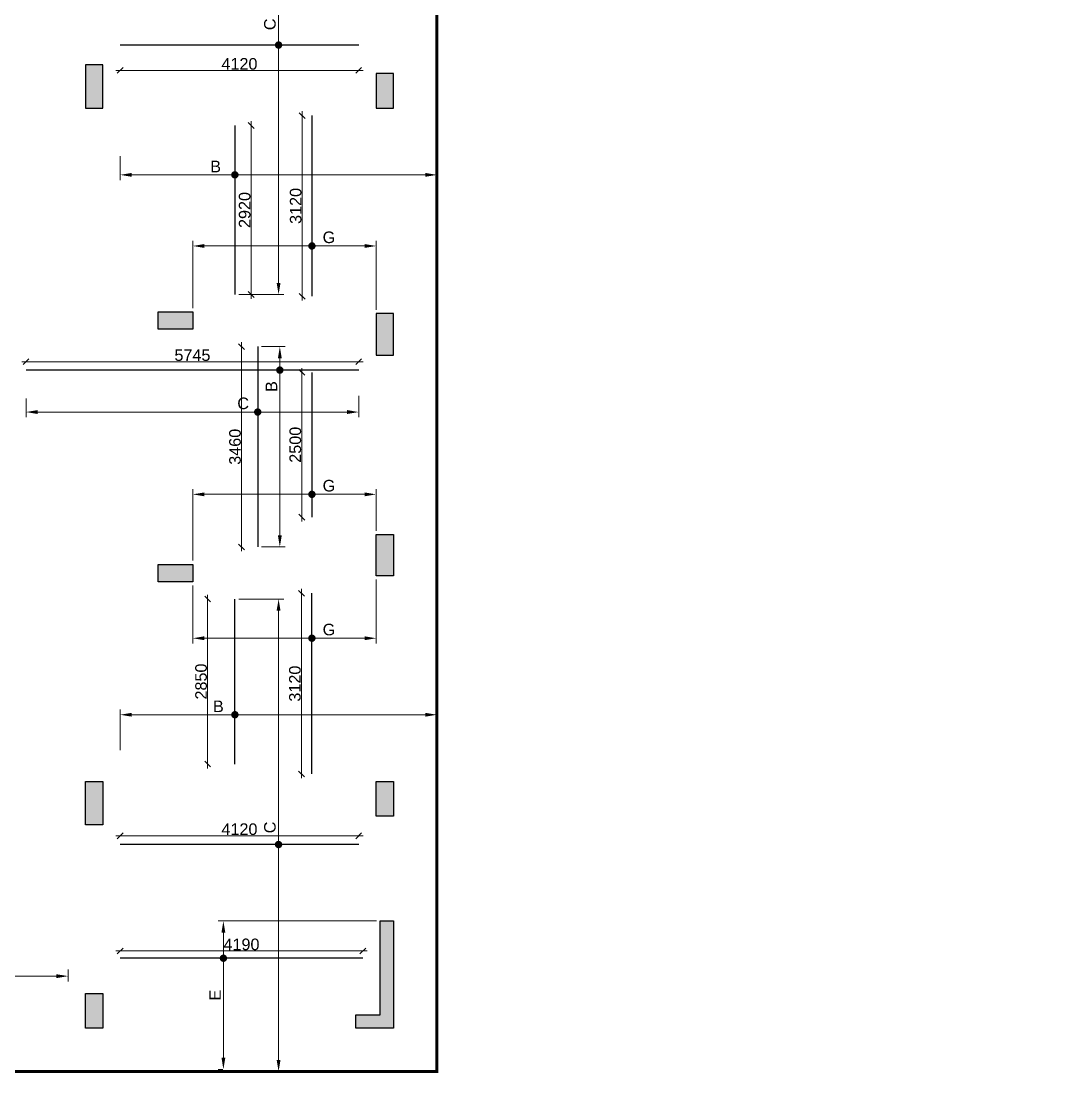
# Model space of a CAD drawing. Header units: millimetres. Extents: x 1123469 to 1883119, y -126924 to 196924.
# Drawn here: x 1771572 to 1789459, y 126498 to 144667 of the extents above; entities that cross this region are included whole.
import ezdxf

# ---------------------------------------------------------------- set-up
doc = ezdxf.new("R2010")
doc.units = ezdxf.units.MM
doc.header["$LTSCALE"] = 500
doc.header["$MEASUREMENT"] = 0
doc.header["$PDMODE"] = 34
doc.linetypes.add('CONTINOUS', pattern=[0])
doc.layers.get('Defpoints').update_dxf_attribs({"lineweight": 0})
for name, color, linetype in [('COL. DIM', 3, 'Continuous'), ('reinf.', 4, 'Continuous'), ('TOWER AREA COLUMN.', 6, 'Continuous')]:
    doc.layers.add(name, color=color, linetype=linetype)
for name, color, linetype, lineweight in [('CUT OUT', 1, 'Continuous', 13), ('dim-M', 1, 'Continuous', 15), ('FOOTING', 1, 'Continuous', 15), ('S - SUNK', 251, 'Continuous', 0), ('TOWER COL HATCH', 253, 'Continuous', 20)]:
    doc.layers.add(name, color=color, linetype=linetype, lineweight=lineweight)
doc.styles.add('3mm', font='arial.ttf')
doc.dimstyles.new('PARAMVEER', dxfattribs={"dimtxt": 200, "dimasz": 100, "dimexe": 0, "dimexo": 25, "dimgap": 10, "dimtad": 1, "dimdec": 0, "dimrnd": 5, "dimzin": 0, "dimdsep": 46, "dimtxsty": '3mm', "dimblk": 'OBLIQUE', "dimcen": 0.09, "dimdle": 75, "dimclrd": 1, "dimclre": 1, "dimclrt": 3, "dimadec": 0, "dimazin": 0, "dimtfac": 1, "dimtdec": 0, "dimtmove": 1, "dimatfit": 3, "dimfxl": 100, "dimtolj": 1, "dimtzin": 0, "dimlwd": 18, "dimlwe": 5, "dimarcsym": 0})

# ---------------------------------------------------------------- blocks, each defined once
blk = doc.blocks.new('3tgra')
at = {"layer": 'TOWER COL HATCH'}
h = blk.add_hatch(color=253, dxfattribs=at)
h.dxf.hatch_style = 1
h.paths.add_polyline_path([(1370961, 80597), (1370661, 80597), (1370661, 81347), (1370961, 81347)])
h = blk.add_hatch(color=253, dxfattribs=at)
h.dxf.hatch_style = 1
h.paths.add_polyline_path([(1365941, 80597), (1365641, 80597), (1365641, 81197), (1365941, 81197)])
h = blk.add_hatch(color=253, dxfattribs=at)
h.dxf.hatch_style = 1
h.paths.add_polyline_path([(1365941, 76332), (1365641, 76332), (1365641, 77047), (1365941, 77047)])
h = blk.add_hatch(color=253, dxfattribs=at)
h.dxf.hatch_style = 1
h.paths.add_polyline_path([(1369706, 76777), (1369706, 77077), (1369106, 77077), (1369106, 76777)])
h = blk.add_hatch(color=253, dxfattribs=at)
h.dxf.hatch_style = 1
h.paths.add_polyline_path([(1365941, 73232), (1365641, 73232), (1365641, 72517), (1365941, 72517)])
h = blk.add_hatch(color=253, dxfattribs=at)
h.dxf.hatch_style = 1
h.paths.add_polyline_path([(1369706, 72417), (1369706, 72717), (1369106, 72717), (1369106, 72417)])
h = blk.add_hatch(color=253, dxfattribs=at)
h.dxf.hatch_style = 1
h.paths.add_polyline_path([(1365941, 68967), (1365641, 68967), (1365641, 68367), (1365941, 68367)])
h = blk.add_hatch(color=253, dxfattribs=at)
h.dxf.hatch_style = 1
h.paths.add_polyline_path([(1370961, 68967), (1370661, 68967), (1370661, 68217), (1370961, 68217)])
h = blk.add_hatch(color=253, dxfattribs=at)
h.dxf.hatch_style = 1
h.paths.add_polyline_path([(1365641, 66557), (1365641, 64707), (1366291, 64707), (1366291, 64937), (1365871, 64937), (1365871, 66557)])
h = blk.add_hatch(color=253, dxfattribs=at)
h.dxf.hatch_style = 1
h.paths.add_polyline_path([(1370961, 65307), (1370661, 65307), (1370661, 64707), (1370961, 64707)])
at = {"layer": 'TOWER AREA COLUMN.', "color": 4}
for points in [[(1370961, 80597), (1370661, 80597), (1370661, 81347), (1370961, 81347)], [(1365941, 80597), (1365641, 80597), (1365641, 81197), (1365941, 81197)], [(1365941, 76332), (1365641, 76332), (1365641, 77047), (1365941, 77047)], [(1369706, 76777), (1369706, 77077), (1369106, 77077), (1369106, 76777)], [(1365941, 73232), (1365641, 73232), (1365641, 72517), (1365941, 72517)], [(1369706, 72417), (1369706, 72717), (1369106, 72717), (1369106, 72417)], [(1365941, 68967), (1365641, 68967), (1365641, 68367), (1365941, 68367)], [(1370961, 68967), (1370661, 68967), (1370661, 68217), (1370961, 68217)], [(1370961, 65307), (1370661, 65307), (1370661, 64707), (1370961, 64707)]]:
    blk.add_lwpolyline(points, close=True, dxfattribs=at)
blk.add_lwpolyline([(1365641, 66557), (1365641, 64707), (1366291, 64707), (1366291, 64937), (1365871, 64937), (1365871, 66557), (1365641, 66557)], dxfattribs=at)
blk = doc.blocks.new('_Oblique')
at = {"color": 0, "linetype": 'ByBlock', "lineweight": -2}
blk.add_line((-0.5, -0.5), (0.5, 0.5), dxfattribs=at)
blk = doc.blocks.new('*D2619')
at = {"layer": 'COL. DIM', "color": 1, "linetype": 'CONTINOUS', "lineweight": 5, "ltscale": 10, "transparency": 16777216}
for p, q in [((1727133, 148342), (1727133, 147560)), ((1726833, 147450), (1726833, 147740))]:
    blk.add_line(p, q, dxfattribs=at)
at = {"layer": 'COL. DIM', "color": 1, "lineweight": 18, "ltscale": 10, "transparency": 16777216}
blk.add_line((1726743, 147650), (1727223, 147650), dxfattribs=at)
at = {"layer": 'Defpoints', "color": 0, "ltscale": 10, "transparency": 16777216}
for p in [(1727133, 148407), (1727133, 147650), (1726833, 147385), (1771658, 138638), (1777403, 138783), (1777403, 138638)]:
    blk.add_point(p, dxfattribs=at)
at = {"layer": 'S - SUNK', "color": 1, "lineweight": 18, "ltscale": 10, "transparency": 16777216}
blk.add_line((1771583, 138783), (1777478, 138783), dxfattribs=at)
at = {"layer": 'S - SUNK', "color": 1, "lineweight": 5, "ltscale": 10, "transparency": 16777216}
for p, q in [((1771658, 138783), (1771658, 138783)), ((1777403, 138783), (1777403, 138783))]:
    blk.add_line(p, q, dxfattribs=at)
at = {"layer": 'COL. DIM', "color": 1, "lineweight": 18, "ltscale": 10, "transparency": 16777216, "xscale": 90, "yscale": 90, "zscale": 90, "rotation": 180}
blk.add_blockref('_Oblique', (1726833, 147650), dxfattribs=at)
at = {"layer": 'COL. DIM', "color": 1, "lineweight": 18, "ltscale": 10, "transparency": 16777216, "xscale": 90, "yscale": 90, "zscale": 90}
blk.add_blockref('_Oblique', (1727133, 147650), dxfattribs=at)
at = {"layer": 'S - SUNK', "color": 1, "lineweight": 18, "ltscale": 10, "transparency": 16777216, "xscale": 100, "yscale": 100, "zscale": 100, "rotation": 180}
blk.add_blockref('_Oblique', (1771658, 138783), dxfattribs=at)
at = {"layer": 'S - SUNK', "color": 1, "lineweight": 18, "ltscale": 10, "transparency": 16777216, "xscale": 100, "yscale": 100, "zscale": 100}
blk.add_blockref('_Oblique', (1777403, 138783), dxfattribs=at)
at = {"layer": 'COL. DIM', "color": 3, "ltscale": 10, "transparency": 16777216, "insert": (1726983, 147797), "char_height": 200, "attachment_point": 5, "style": '3mm'}
blk.add_mtext('\\A1;300', dxfattribs=at)
at = {"layer": 'S - SUNK', "color": 3, "ltscale": 10, "transparency": 16777216, "insert": (1774531, 138895), "char_height": 200, "attachment_point": 5, "style": '3mm'}
blk.add_mtext('\\A1;5745', dxfattribs=at)
blk = doc.blocks.new('*D2587')
at = {"layer": 'COL. DIM', "color": 1, "linetype": 'CONTINOUS', "lineweight": 5, "ltscale": 10, "transparency": 16777216}
for p, q in [((1776010, 148173), (1775929, 148173)), ((1775330, 139943), (1776109, 139943))]:
    blk.add_line(p, q, dxfattribs=at)
at = {"layer": 'COL. DIM', "color": 1, "lineweight": 18, "ltscale": 10, "transparency": 16777216}
blk.add_line((1776019, 147973), (1776019, 140143), dxfattribs=at)
at = {"layer": 'COL. DIM', "color": 1, "ltscale": 10, "transparency": 16777216}
for points in [[(1775985, 147973), (1776052, 147973), (1776019, 148173)], [(1775985, 140143), (1776052, 140143), (1776019, 139943)]]:
    blk.add_solid(points, dxfattribs=at)
at = {"layer": 'Defpoints', "color": 0, "ltscale": 10, "transparency": 16777216}
for p in [(1776075, 148173), (1775265, 139943), (1776019, 139943)]:
    blk.add_point(p, dxfattribs=at)
at = {"layer": 'COL. DIM', "color": 3, "ltscale": 10, "transparency": 16777216, "insert": (1775870, 144610), "char_height": 200, "attachment_point": 5, "rotation": 90, "style": '3mm'}
blk.add_mtext('\\A1;C', dxfattribs=at)
blk = doc.blocks.new('*D2594')
at = {"layer": 'COL. DIM', "color": 1, "linetype": 'CONTINOUS', "lineweight": 5, "ltscale": 10, "transparency": 16777216}
for p, q in [((1775724, 139043), (1776130, 139043)), ((1775724, 135583), (1776130, 135583))]:
    blk.add_line(p, q, dxfattribs=at)
at = {"layer": 'COL. DIM', "color": 1, "lineweight": 18, "ltscale": 10, "transparency": 16777216}
blk.add_line((1776040, 138843), (1776040, 135783), dxfattribs=at)
at = {"layer": 'COL. DIM', "color": 1, "ltscale": 10, "transparency": 16777216}
for points in [[(1776007, 138843), (1776074, 138843), (1776040, 139043)], [(1776007, 135783), (1776074, 135783), (1776040, 135583)]]:
    blk.add_solid(points, dxfattribs=at)
at = {"layer": 'Defpoints', "color": 0, "ltscale": 10, "transparency": 16777216}
for p in [(1775659, 139043), (1775659, 135583), (1776040, 135583)]:
    blk.add_point(p, dxfattribs=at)
at = {"layer": 'COL. DIM', "color": 3, "ltscale": 10, "transparency": 16777216, "insert": (1775895, 138355), "char_height": 200, "attachment_point": 5, "rotation": 90, "style": '3mm'}
blk.add_mtext('\\A1;B', dxfattribs=at)
blk = doc.blocks.new('*D2430')
at = {"layer": 'COL. DIM', "color": 1, "linetype": 'CONTINOUS', "lineweight": 5, "ltscale": 10, "transparency": 16777216}
for p, q in [((1778753, 142623), (1778753, 141920)), ((1773283, 142331), (1773283, 141920))]:
    blk.add_line(p, q, dxfattribs=at)
at = {"layer": 'COL. DIM', "color": 1, "lineweight": 18, "ltscale": 10, "transparency": 16777216}
blk.add_line((1778553, 142010), (1773483, 142010), dxfattribs=at)
at = {"layer": 'COL. DIM', "color": 1, "ltscale": 10, "transparency": 16777216}
for points in [[(1773483, 142043), (1773483, 141977), (1773283, 142010)], [(1778553, 142043), (1778553, 141977), (1778753, 142010)]]:
    blk.add_solid(points, dxfattribs=at)
at = {"layer": 'Defpoints', "color": 0, "ltscale": 10, "transparency": 16777216}
for p in [(1778753, 142688), (1773283, 142396), (1773283, 142010)]:
    blk.add_point(p, dxfattribs=at)
at = {"layer": 'COL. DIM', "color": 3, "ltscale": 10, "transparency": 16777216, "insert": (1774932, 142155), "char_height": 200, "width": 21.48, "attachment_point": 5, "style": '3mm'}
blk.add_mtext('\\A1;B', dxfattribs=at)
blk = doc.blocks.new('*D2436')
at = {"layer": 'COL. DIM', "color": 1, "linetype": 'CONTINOUS', "lineweight": 5, "ltscale": 10, "transparency": 16777216}
for p, q in [((1771658, 138150), (1771658, 137823)), ((1777403, 138195), (1777403, 137823))]:
    blk.add_line(p, q, dxfattribs=at)
at = {"layer": 'COL. DIM', "color": 1, "lineweight": 18, "ltscale": 10, "transparency": 16777216}
blk.add_line((1777203, 137913), (1771858, 137913), dxfattribs=at)
at = {"layer": 'COL. DIM', "color": 1, "ltscale": 10, "transparency": 16777216}
for points in [[(1771858, 137947), (1771858, 137880), (1771658, 137913)], [(1777203, 137947), (1777203, 137880), (1777403, 137913)]]:
    blk.add_solid(points, dxfattribs=at)
at = {"layer": 'Defpoints', "color": 0, "ltscale": 10, "transparency": 16777216}
for p in [(1771658, 138215), (1777403, 138260), (1771658, 137913)]:
    blk.add_point(p, dxfattribs=at)
at = {"layer": 'COL. DIM', "color": 3, "ltscale": 10, "transparency": 16777216, "insert": (1775407, 138062), "char_height": 200, "width": 21.48, "attachment_point": 5, "style": '3mm'}
blk.add_mtext('\\A1;C', dxfattribs=at)
blk = doc.blocks.new('*D2438')
at = {"layer": 'COL. DIM', "color": 1, "linetype": 'CONTINOUS', "lineweight": 5, "ltscale": 10, "transparency": 16777216}
for p, q in [((1769748, 128285), (1769748, 128080)), ((1772383, 128283), (1772383, 128080))]:
    blk.add_line(p, q, dxfattribs=at)
at = {"layer": 'COL. DIM', "color": 1, "lineweight": 18, "ltscale": 10, "transparency": 16777216}
blk.add_line((1772183, 128170), (1769948, 128170), dxfattribs=at)
at = {"layer": 'COL. DIM', "color": 1, "ltscale": 10, "transparency": 16777216}
for points in [[(1769948, 128203), (1769948, 128136), (1769748, 128170)], [(1772183, 128203), (1772183, 128136), (1772383, 128170)]]:
    blk.add_solid(points, dxfattribs=at)
at = {"layer": 'Defpoints', "color": 0, "ltscale": 10, "transparency": 16777216}
for p in [(1769748, 128350), (1772383, 128348), (1769748, 128170)]:
    blk.add_point(p, dxfattribs=at)
at = {"layer": 'COL. DIM', "color": 3, "ltscale": 10, "transparency": 16777216, "insert": (1771234, 128315), "char_height": 200, "width": 21.48, "attachment_point": 5, "style": '3mm'}
blk.add_mtext('\\A1;A', dxfattribs=at)
blk = doc.blocks.new('*D2446')
at = {"layer": 'COL. DIM', "color": 1, "linetype": 'CONTINOUS', "lineweight": 5, "ltscale": 10, "transparency": 16777216}
for p, q in [((1774538, 135348), (1774538, 136582)), ((1777703, 135863), (1777703, 136582))]:
    blk.add_line(p, q, dxfattribs=at)
at = {"layer": 'COL. DIM', "color": 1, "lineweight": 18, "ltscale": 10, "transparency": 16777216}
blk.add_line((1777503, 136492), (1774738, 136492), dxfattribs=at)
at = {"layer": 'COL. DIM', "color": 1, "ltscale": 10, "transparency": 16777216}
for points in [[(1774738, 136525), (1774738, 136458), (1774538, 136492)], [(1777503, 136525), (1777503, 136458), (1777703, 136492)]]:
    blk.add_solid(points, dxfattribs=at)
at = {"layer": 'Defpoints', "color": 0, "ltscale": 10, "transparency": 16777216}
for p in [(1774538, 136492), (1777703, 135798), (1774538, 135283)]:
    blk.add_point(p, dxfattribs=at)
at = {"layer": 'COL. DIM', "color": 3, "ltscale": 10, "transparency": 16777216, "insert": (1776888, 136640), "char_height": 200, "width": 21.48, "attachment_point": 5, "style": '3mm'}
blk.add_mtext('\\A1;G', dxfattribs=at)
blk = doc.blocks.new('*D2449')
at = {"layer": 'COL. DIM', "color": 1, "linetype": 'CONTINOUS', "lineweight": 5, "ltscale": 10, "transparency": 16777216}
for p, q in [((1774538, 139708), (1774538, 140872)), ((1777703, 139678), (1777703, 140872))]:
    blk.add_line(p, q, dxfattribs=at)
at = {"layer": 'COL. DIM', "color": 1, "lineweight": 18, "ltscale": 10, "transparency": 16777216}
blk.add_line((1777503, 140782), (1774738, 140782), dxfattribs=at)
at = {"layer": 'COL. DIM', "color": 1, "ltscale": 10, "transparency": 16777216}
for points in [[(1774738, 140815), (1774738, 140748), (1774538, 140782)], [(1777503, 140815), (1777503, 140748), (1777703, 140782)]]:
    blk.add_solid(points, dxfattribs=at)
at = {"layer": 'Defpoints', "color": 0, "ltscale": 10, "transparency": 16777216}
for p in [(1774538, 140782), (1774538, 139643), (1777703, 139613)]:
    blk.add_point(p, dxfattribs=at)
at = {"layer": 'COL. DIM', "color": 3, "ltscale": 10, "transparency": 16777216, "insert": (1776888, 140930), "char_height": 200, "width": 21.48, "attachment_point": 5, "style": '3mm'}
blk.add_mtext('\\A1;G', dxfattribs=at)
blk = doc.blocks.new('*D2454')
at = {"layer": 'COL. DIM', "color": 1, "linetype": 'CONTINOUS', "lineweight": 5, "ltscale": 10, "transparency": 16777216}
for p, q in [((1775330, 134683), (1776109, 134683)), ((1776010, 126523), (1775929, 126523))]:
    blk.add_line(p, q, dxfattribs=at)
at = {"layer": 'COL. DIM', "color": 1, "lineweight": 18, "ltscale": 10, "transparency": 16777216}
blk.add_line((1776019, 126723), (1776019, 134483), dxfattribs=at)
at = {"layer": 'COL. DIM', "color": 1, "ltscale": 10, "transparency": 16777216}
for points in [[(1775985, 134483), (1776052, 134483), (1776019, 134683)], [(1775985, 126723), (1776052, 126723), (1776019, 126523)]]:
    blk.add_solid(points, dxfattribs=at)
at = {"layer": 'Defpoints', "color": 0, "ltscale": 10, "transparency": 16777216}
for p in [(1775265, 134683), (1776019, 134683), (1776075, 126523)]:
    blk.add_point(p, dxfattribs=at)
at = {"layer": 'COL. DIM', "color": 3, "ltscale": 10, "transparency": 16777216, "insert": (1775870, 130738), "char_height": 200, "attachment_point": 5, "rotation": 90, "style": '3mm'}
blk.add_mtext('\\A1;C', dxfattribs=at)
blk = doc.blocks.new('*D2456')
at = {"layer": 'COL. DIM', "color": 1, "linetype": 'CONTINOUS', "lineweight": 5, "ltscale": 10, "transparency": 16777216}
for p, q in [((1773283, 132072), (1773283, 132775)), ((1778753, 132072), (1778753, 132775))]:
    blk.add_line(p, q, dxfattribs=at)
at = {"layer": 'COL. DIM', "color": 1, "lineweight": 18, "ltscale": 10, "transparency": 16777216}
blk.add_line((1778553, 132685), (1773483, 132685), dxfattribs=at)
at = {"layer": 'COL. DIM', "color": 1, "ltscale": 10, "transparency": 16777216}
for points in [[(1773483, 132718), (1773483, 132652), (1773283, 132685)], [(1778553, 132718), (1778553, 132652), (1778753, 132685)]]:
    blk.add_solid(points, dxfattribs=at)
at = {"layer": 'Defpoints', "color": 0, "ltscale": 10, "transparency": 16777216}
for p in [(1773283, 132685), (1773283, 132007), (1778753, 132007)]:
    blk.add_point(p, dxfattribs=at)
at = {"layer": 'COL. DIM', "color": 3, "ltscale": 10, "transparency": 16777216, "insert": (1774979, 132830), "char_height": 200, "width": 21.48, "attachment_point": 5, "style": '3mm'}
blk.add_mtext('\\A1;B', dxfattribs=at)
blk = doc.blocks.new('*D2458')
at = {"layer": 'COL. DIM', "color": 1, "linetype": 'CONTINOUS', "lineweight": 5, "ltscale": 10, "transparency": 16777216}
for p, q in [((1777703, 135018), (1777703, 133916)), ((1774538, 134918), (1774538, 133916))]:
    blk.add_line(p, q, dxfattribs=at)
at = {"layer": 'COL. DIM', "color": 1, "lineweight": 18, "ltscale": 10, "transparency": 16777216}
blk.add_line((1777503, 134006), (1774738, 134006), dxfattribs=at)
at = {"layer": 'COL. DIM', "color": 1, "ltscale": 10, "transparency": 16777216}
for points in [[(1774738, 134040), (1774738, 133973), (1774538, 134006)], [(1777503, 134040), (1777503, 133973), (1777703, 134006)]]:
    blk.add_solid(points, dxfattribs=at)
at = {"layer": 'Defpoints', "color": 0, "ltscale": 10, "transparency": 16777216}
for p in [(1777703, 135083), (1774538, 134983), (1774538, 134006)]:
    blk.add_point(p, dxfattribs=at)
at = {"layer": 'COL. DIM', "color": 3, "ltscale": 10, "transparency": 16777216, "insert": (1776888, 134155), "char_height": 200, "width": 21.48, "attachment_point": 5, "style": '3mm'}
blk.add_mtext('\\A1;G', dxfattribs=at)
blk = doc.blocks.new('*D2713')
at = {"layer": 'COL. DIM', "color": 1, "linetype": 'CONTINOUS', "lineweight": 5, "ltscale": 10, "transparency": 16777216}
for p, q in [((1777708, 129123), (1774976, 129123)), ((1775057, 126560), (1774976, 126560))]:
    blk.add_line(p, q, dxfattribs=at)
at = {"layer": 'COL. DIM', "color": 1, "lineweight": 18, "ltscale": 10, "transparency": 16777216}
blk.add_line((1775066, 126760), (1775066, 128923), dxfattribs=at)
at = {"layer": 'COL. DIM', "color": 1, "ltscale": 10, "transparency": 16777216}
for points in [[(1775033, 128923), (1775099, 128923), (1775066, 129123)], [(1775033, 126760), (1775099, 126760), (1775066, 126560)]]:
    blk.add_solid(points, dxfattribs=at)
at = {"layer": 'Defpoints', "color": 0, "ltscale": 10, "transparency": 16777216}
for p in [(1775066, 129123), (1777773, 129123), (1775122, 126560)]:
    blk.add_point(p, dxfattribs=at)
at = {"layer": 'COL. DIM', "color": 3, "ltscale": 10, "transparency": 16777216, "insert": (1774921, 127841), "char_height": 200, "attachment_point": 5, "rotation": 90, "style": '3mm'}
blk.add_mtext('\\A1;E', dxfattribs=at)
blk = doc.blocks.new('*D2722')
at = {"layer": 'Defpoints', "color": 0, "ltscale": 10, "transparency": 16777216}
for p in [(1773283, 128479), (1777473, 128605), (1777473, 128479)]:
    blk.add_point(p, dxfattribs=at)
at = {"layer": 'S - SUNK', "color": 1, "lineweight": 18, "ltscale": 10, "transparency": 16777216}
blk.add_line((1773208, 128605), (1777548, 128605), dxfattribs=at)
at = {"layer": 'S - SUNK', "color": 1, "lineweight": 5, "ltscale": 10, "transparency": 16777216}
for p, q in [((1773283, 128605), (1773283, 128605)), ((1777473, 128605), (1777473, 128605))]:
    blk.add_line(p, q, dxfattribs=at)
at = {"layer": 'S - SUNK', "color": 1, "lineweight": 18, "ltscale": 10, "transparency": 16777216, "xscale": 100, "yscale": 100, "zscale": 100, "rotation": 180}
blk.add_blockref('_Oblique', (1773283, 128605), dxfattribs=at)
at = {"layer": 'S - SUNK', "color": 1, "lineweight": 18, "ltscale": 10, "transparency": 16777216, "xscale": 100, "yscale": 100, "zscale": 100}
blk.add_blockref('_Oblique', (1777473, 128605), dxfattribs=at)
at = {"layer": 'S - SUNK', "color": 3, "ltscale": 10, "transparency": 16777216, "insert": (1775378, 128717), "char_height": 200, "attachment_point": 5, "style": '3mm'}
blk.add_mtext('\\A1;4190', dxfattribs=at)
blk = doc.blocks.new('*D2723')
at = {"layer": 'Defpoints', "color": 0, "ltscale": 10, "transparency": 16777216}
for p in [(1777403, 130594), (1773283, 130443), (1777403, 130443)]:
    blk.add_point(p, dxfattribs=at)
at = {"layer": 'S - SUNK', "color": 1, "lineweight": 18, "ltscale": 10, "transparency": 16777216}
blk.add_line((1773208, 130594), (1777478, 130594), dxfattribs=at)
at = {"layer": 'S - SUNK', "color": 1, "lineweight": 5, "ltscale": 10, "transparency": 16777216}
for p, q in [((1773283, 130594), (1773283, 130594)), ((1777403, 130594), (1777403, 130594))]:
    blk.add_line(p, q, dxfattribs=at)
at = {"layer": 'S - SUNK', "color": 1, "lineweight": 18, "ltscale": 10, "transparency": 16777216, "xscale": 100, "yscale": 100, "zscale": 100, "rotation": 180}
blk.add_blockref('_Oblique', (1773283, 130594), dxfattribs=at)
at = {"layer": 'S - SUNK', "color": 1, "lineweight": 18, "ltscale": 10, "transparency": 16777216, "xscale": 100, "yscale": 100, "zscale": 100}
blk.add_blockref('_Oblique', (1777403, 130594), dxfattribs=at)
at = {"layer": 'S - SUNK', "color": 3, "ltscale": 10, "transparency": 16777216, "insert": (1775343, 130707), "char_height": 200, "attachment_point": 5, "style": '3mm'}
blk.add_mtext('\\A1;4120', dxfattribs=at)
blk = doc.blocks.new('*D2731')
at = {"layer": 'Defpoints', "color": 0, "ltscale": 10, "transparency": 16777216}
for p in [(1775265, 134683), (1774793, 131833), (1775265, 131833)]:
    blk.add_point(p, dxfattribs=at)
at = {"layer": 'S - SUNK', "color": 1, "lineweight": 18, "ltscale": 10, "transparency": 16777216}
blk.add_line((1774793, 134758), (1774793, 131758), dxfattribs=at)
at = {"layer": 'S - SUNK', "color": 1, "lineweight": 5, "ltscale": 10, "transparency": 16777216}
for p, q in [((1774793, 134683), (1774793, 134683)), ((1774793, 131833), (1774793, 131833))]:
    blk.add_line(p, q, dxfattribs=at)
at = {"layer": 'S - SUNK', "color": 1, "lineweight": 18, "ltscale": 10, "transparency": 16777216, "xscale": 100, "yscale": 100, "zscale": 100}
for p, rotation in [((1774793, 134683), 90), ((1774793, 131833), 270)]:
    blk.add_blockref('_Oblique', p, dxfattribs=dict(at, rotation=rotation))
at = {"layer": 'S - SUNK', "color": 3, "ltscale": 10, "transparency": 16777216, "insert": (1774681, 133258), "char_height": 200, "attachment_point": 5, "rotation": 90, "style": '3mm'}
blk.add_mtext('\\A1;2850', dxfattribs=at)
blk = doc.blocks.new('*D2732')
at = {"layer": 'Defpoints', "color": 0, "ltscale": 10, "transparency": 16777216}
for p in [(1776594, 134783), (1776414, 131662), (1776594, 131662)]:
    blk.add_point(p, dxfattribs=at)
at = {"layer": 'S - SUNK', "color": 1, "lineweight": 18, "ltscale": 10, "transparency": 16777216}
blk.add_line((1776414, 134858), (1776414, 131587), dxfattribs=at)
at = {"layer": 'S - SUNK', "color": 1, "lineweight": 5, "ltscale": 10, "transparency": 16777216}
for p, q in [((1776414, 134783), (1776414, 134783)), ((1776414, 131662), (1776414, 131662))]:
    blk.add_line(p, q, dxfattribs=at)
at = {"layer": 'S - SUNK', "color": 1, "lineweight": 18, "ltscale": 10, "transparency": 16777216, "xscale": 100, "yscale": 100, "zscale": 100}
for p, rotation in [((1776414, 134783), 90), ((1776414, 131662), 270)]:
    blk.add_blockref('_Oblique', p, dxfattribs=dict(at, rotation=rotation))
at = {"layer": 'S - SUNK', "color": 3, "ltscale": 10, "transparency": 16777216, "insert": (1776301, 133222), "char_height": 200, "attachment_point": 5, "rotation": 90, "style": '3mm'}
blk.add_mtext('\\A1;3120', dxfattribs=at)
blk = doc.blocks.new('*D2737')
at = {"layer": 'Defpoints', "color": 0, "ltscale": 10, "transparency": 16777216}
for p in [(1776594, 138598), (1776420, 136098), (1776594, 136098)]:
    blk.add_point(p, dxfattribs=at)
at = {"layer": 'S - SUNK', "color": 1, "lineweight": 18, "ltscale": 10, "transparency": 16777216}
blk.add_line((1776420, 138673), (1776420, 136023), dxfattribs=at)
at = {"layer": 'S - SUNK', "color": 1, "lineweight": 5, "ltscale": 10, "transparency": 16777216}
for p, q in [((1776420, 138598), (1776420, 138598)), ((1776420, 136098), (1776420, 136098))]:
    blk.add_line(p, q, dxfattribs=at)
at = {"layer": 'S - SUNK', "color": 1, "lineweight": 18, "ltscale": 10, "transparency": 16777216, "xscale": 100, "yscale": 100, "zscale": 100}
for p, rotation in [((1776420, 138598), 90), ((1776420, 136098), 270)]:
    blk.add_blockref('_Oblique', p, dxfattribs=dict(at, rotation=rotation))
at = {"layer": 'S - SUNK', "color": 3, "ltscale": 10, "transparency": 16777216, "insert": (1776308, 137348), "char_height": 200, "attachment_point": 5, "rotation": 90, "style": '3mm'}
blk.add_mtext('\\A1;2500', dxfattribs=at)
blk = doc.blocks.new('*D2738')
at = {"layer": 'Defpoints', "color": 0, "ltscale": 10, "transparency": 16777216}
for p in [(1775659, 139043), (1775379, 135583), (1775659, 135583)]:
    blk.add_point(p, dxfattribs=at)
at = {"layer": 'S - SUNK', "color": 1, "lineweight": 18, "ltscale": 10, "transparency": 16777216}
blk.add_line((1775379, 139118), (1775379, 135508), dxfattribs=at)
at = {"layer": 'S - SUNK', "color": 1, "lineweight": 5, "ltscale": 10, "transparency": 16777216}
for p, q in [((1775379, 139043), (1775379, 139043)), ((1775379, 135583), (1775379, 135583))]:
    blk.add_line(p, q, dxfattribs=at)
at = {"layer": 'S - SUNK', "color": 1, "lineweight": 18, "ltscale": 10, "transparency": 16777216, "xscale": 100, "yscale": 100, "zscale": 100}
for p, rotation in [((1775379, 139043), 90), ((1775379, 135583), 270)]:
    blk.add_blockref('_Oblique', p, dxfattribs=dict(at, rotation=rotation))
at = {"layer": 'S - SUNK', "color": 3, "ltscale": 10, "transparency": 16777216, "insert": (1775267, 137313), "char_height": 200, "attachment_point": 5, "rotation": 90, "style": '3mm'}
blk.add_mtext('\\A1;3460', dxfattribs=at)
blk = doc.blocks.new('*D2741')
at = {"layer": 'Defpoints', "color": 0, "ltscale": 10, "transparency": 16777216}
for p in [(1775265, 142863), (1775265, 139943), (1775546, 139943)]:
    blk.add_point(p, dxfattribs=at)
at = {"layer": 'S - SUNK', "color": 1, "lineweight": 18, "ltscale": 10, "transparency": 16777216}
blk.add_line((1775546, 142938), (1775546, 139868), dxfattribs=at)
at = {"layer": 'S - SUNK', "color": 1, "lineweight": 5, "ltscale": 10, "transparency": 16777216}
for p, q in [((1775546, 142863), (1775546, 142863)), ((1775546, 139943), (1775546, 139943))]:
    blk.add_line(p, q, dxfattribs=at)
at = {"layer": 'S - SUNK', "color": 1, "lineweight": 18, "ltscale": 10, "transparency": 16777216, "xscale": 100, "yscale": 100, "zscale": 100}
for p, rotation in [((1775546, 142863), 90), ((1775546, 139943), 270)]:
    blk.add_blockref('_Oblique', p, dxfattribs=dict(at, rotation=rotation))
at = {"layer": 'S - SUNK', "color": 3, "ltscale": 10, "transparency": 16777216, "insert": (1775434, 141403), "char_height": 200, "attachment_point": 5, "rotation": 90, "style": '3mm'}
blk.add_mtext('\\A1;2920', dxfattribs=at)
blk = doc.blocks.new('*D2742')
at = {"layer": 'Defpoints', "color": 0, "ltscale": 10, "transparency": 16777216}
for p in [(1776594, 143033), (1776427, 139913), (1776594, 139913)]:
    blk.add_point(p, dxfattribs=at)
at = {"layer": 'S - SUNK', "color": 1, "lineweight": 18, "ltscale": 10, "transparency": 16777216}
blk.add_line((1776427, 143108), (1776427, 139838), dxfattribs=at)
at = {"layer": 'S - SUNK', "color": 1, "lineweight": 5, "ltscale": 10, "transparency": 16777216}
for p, q in [((1776427, 143033), (1776427, 143033)), ((1776427, 139913), (1776427, 139913))]:
    blk.add_line(p, q, dxfattribs=at)
at = {"layer": 'S - SUNK', "color": 1, "lineweight": 18, "ltscale": 10, "transparency": 16777216, "xscale": 100, "yscale": 100, "zscale": 100}
for p, rotation in [((1776427, 143033), 90), ((1776427, 139913), 270)]:
    blk.add_blockref('_Oblique', p, dxfattribs=dict(at, rotation=rotation))
at = {"layer": 'S - SUNK', "color": 3, "ltscale": 10, "transparency": 16777216, "insert": (1776315, 141473), "char_height": 200, "attachment_point": 5, "rotation": 90, "style": '3mm'}
blk.add_mtext('\\A1;3120', dxfattribs=at)
blk = doc.blocks.new('*D2743')
at = {"layer": 'Defpoints', "color": 0, "ltscale": 10, "transparency": 16777216}
for p in [(1773283, 144252), (1777403, 144252), (1777403, 143814)]:
    blk.add_point(p, dxfattribs=at)
at = {"layer": 'S - SUNK', "color": 1, "lineweight": 18, "ltscale": 10, "transparency": 16777216}
blk.add_line((1773208, 143814), (1777478, 143814), dxfattribs=at)
at = {"layer": 'S - SUNK', "color": 1, "lineweight": 5, "ltscale": 10, "transparency": 16777216}
for p, q in [((1773283, 143814), (1773283, 143814)), ((1777403, 143814), (1777403, 143814))]:
    blk.add_line(p, q, dxfattribs=at)
at = {"layer": 'S - SUNK', "color": 1, "lineweight": 18, "ltscale": 10, "transparency": 16777216, "xscale": 100, "yscale": 100, "zscale": 100, "rotation": 180}
blk.add_blockref('_Oblique', (1773283, 143814), dxfattribs=at)
at = {"layer": 'S - SUNK', "color": 1, "lineweight": 18, "ltscale": 10, "transparency": 16777216, "xscale": 100, "yscale": 100, "zscale": 100}
blk.add_blockref('_Oblique', (1777403, 143814), dxfattribs=at)
at = {"layer": 'S - SUNK', "color": 3, "ltscale": 10, "transparency": 16777216, "insert": (1775343, 143926), "char_height": 200, "attachment_point": 5, "style": '3mm'}
blk.add_mtext('\\A1;4120', dxfattribs=at)
blk = doc.blocks.new('*D3556')
at = {"layer": 'COL. DIM', "color": 1, "linetype": 'CONTINOUS', "lineweight": 5, "ltscale": 10, "transparency": 16777216}
for p, q in [((1817864, 134658), (1817084, 134658)), ((1816402, 133688), (1817264, 133688))]:
    blk.add_line(p, q, dxfattribs=at)
at = {"layer": 'COL. DIM', "color": 1, "lineweight": 18, "ltscale": 10, "transparency": 16777216}
blk.add_line((1817174, 134748), (1817174, 133598), dxfattribs=at)
at = {"layer": 'Defpoints', "color": 0, "ltscale": 10, "transparency": 16777216}
for p in [(1417088, 156599), (1417241, 156599), (1417241, 155194), (1817929, 134658), (1816337, 133688), (1817174, 133688)]:
    blk.add_point(p, dxfattribs=at)
at = {"layer": 'S - SUNK', "color": 1, "lineweight": 18, "ltscale": 10, "transparency": 16777216}
blk.add_line((1417088, 155119), (1417088, 156674), dxfattribs=at)
at = {"layer": 'S - SUNK', "color": 1, "lineweight": 5, "ltscale": 10, "transparency": 16777216}
for p, q in [((1417088, 156599), (1417088, 156599)), ((1417088, 155194), (1417088, 155194))]:
    blk.add_line(p, q, dxfattribs=at)
at = {"layer": 'COL. DIM', "color": 1, "lineweight": 18, "ltscale": 10, "transparency": 16777216, "xscale": 90, "yscale": 90, "zscale": 90}
for p, rotation in [((1817174, 134658), 90), ((1817174, 133688), 270)]:
    blk.add_blockref('_Oblique', p, dxfattribs=dict(at, rotation=rotation))
at = {"layer": 'S - SUNK', "color": 1, "lineweight": 18, "ltscale": 10, "transparency": 16777216, "xscale": 100, "yscale": 100, "zscale": 100}
for p, rotation in [((1417088, 156599), 90), ((1417088, 155194), 270)]:
    blk.add_blockref('_Oblique', p, dxfattribs=dict(at, rotation=rotation))
at = {"layer": 'COL. DIM', "color": 3, "ltscale": 10, "transparency": 16777216, "insert": (1817027, 134173), "char_height": 200, "attachment_point": 5, "rotation": 90, "style": '3mm'}
blk.add_mtext('\\A1;970', dxfattribs=at)
at = {"layer": 'S - SUNK', "color": 3, "ltscale": 10, "transparency": 16777216, "insert": (1416976, 155897), "char_height": 200, "attachment_point": 5, "rotation": 90, "style": '3mm'}
blk.add_mtext('\\A1;1405', dxfattribs=at)

msp = doc.modelspace()

# ---------------------------------------------------------------- linework, layer by layer
at = {"layer": 'dim-M', "color": 4, "ltscale": 10, "const_width": 63.8}
for points in [[(1776050.4, 144252.3, -1), (1775986.6, 144252.3, -1)], [(1775296.4, 142010.1, -1), (1775232.6, 142010.1, -1)], [(1776626.2, 140781.8, -1), (1776562.4, 140781.8, -1)], [(1776072.3, 138638.2, -1), (1776008.5, 138638.2, -1)], [(1775690.8, 137913.3, -1), (1775627.1, 137913.3, -1)], [(1776626.2, 136491.6, -1), (1776562.4, 136491.6, -1)], [(1776626.2, 134006.4, 1), (1776562.4, 134006.4, 1)], [(1775296.4, 132685, 1), (1775232.6, 132685, 1)], [(1776050.4, 130442.8, 1), (1775986.6, 130442.8, 1)], [(1775097.8, 128479.3, 1), (1775034.1, 128479.3, 1)]]:
    msp.add_lwpolyline(points, format="xyb", close=True, dxfattribs=at)
at = {"layer": 'FOOTING', "color": 3, "ltscale": 10, "const_width": 50}
msp.add_lwpolyline([(1726403.3, 154737.5), (1753143.3, 154737.5), (1753143.3, 156142.5), (1754838.3, 156142.5), (1754838.3, 156957.3), (1758788.3, 156957.3), (1758788.3, 158457.3), (1767663.3, 158457.3), (1767663.3, 148172.6), (1778753.3, 148172.6), (1778753.3, 126522.5), (1770198.3, 126522.5)], dxfattribs=at)
at = {"layer": 'reinf.', "color": 4, "ltscale": 1.4}
for p, q in [((1777403.3, 144252.3), (1773283.3, 144252.3)), ((1777403.3, 138638.2), (1771658.4, 138638.2)), ((1777403.3, 130442.8), (1773283.3, 130442.8)), ((1777473.3, 128479.3), (1773283.4, 128479.3))]:
    msp.add_line(p, q, dxfattribs=at)
at = {"layer": 'reinf.', "color": 4, "ltscale": 10}
for p, q in [((1776594.3, 143032.8), (1776594.3, 139912.6)), ((1775264.5, 142862.6), (1775264.5, 139942.6)), ((1775658.9, 139042.6), (1775658.9, 135582.5)), ((1776594.3, 138597.6), (1776594.3, 136097.5)), ((1775264.5, 131832.5), (1775264.5, 134682.5)), ((1776594.3, 131662.4), (1776594.3, 134782.5))]:
    msp.add_line(p, q, dxfattribs=at)

# ---------------------------------------------------------------- block references
at = {"layer": 'CUT OUT', "color": 4, "xscale": -1}
msp.add_blockref('3tgra', (3143643.9, 62565.7), dxfattribs=at)

# ---------------------------------------------------------------- dimensions: what is measured, and where the dimension line sits
at = {"layer": 'COL. DIM', "color": 6, "ltscale": 10}
dim = msp.add_linear_dim(base=(1817173.9, 133687.8), p1=(1817928.7, 134657.8), p2=(1816337.2, 133687.8), angle=90, dimstyle='PARAMVEER', override={"dimasz": 90, "dimexe": 90, "dimexo": 65, "dimgap": 45, "dimpost": '\\X', "dimdle": 90, "dimfxl": 0.18, "dimarcsym": 1}, dxfattribs=at)
dim.commit()
dim.dimension.update_dxf_attribs({"geometry": '*D3556', "text_midpoint": (1817026.8, 134172.8)})
dim = msp.add_linear_dim(base=(1727133.3, 147649.5), p1=(1726833.3, 147384.7), p2=(1727133.3, 148407.5), dimstyle='PARAMVEER', override={"dimasz": 90, "dimexe": 90, "dimexo": 65, "dimgap": 45, "dimpost": '\\X', "dimdle": 90, "dimfxl": 0.18, "dimarcsym": 1}, dxfattribs=at)
dim.commit()
dim.dimension.update_dxf_attribs({"geometry": '*D2619', "text_midpoint": (1726983.3, 147649.5), "dimtype": 160})
for base, p1, p2, angle, text, picture, middle in [((1776018.5, 139942.6), (1776074.5, 148172.6), (1775264.5, 139942.6), 90, 'C', '*D2587', (1776018.5, 144610.1)), ((1773283.3, 142010.1), (1778753.3, 142688), (1773283.3, 142395.7), 180, 'B', '*D2430', (1774931.6, 142010.1)), ((1774538.3, 140781.8), (1777703.3, 139612.6), (1774538.3, 139642.6), 180, 'G', '*D2449', (1776888.2, 140781.8)), ((1776040.4, 135582.5), (1775658.9, 139042.6), (1775658.9, 135582.5), 90, 'B', '*D2594', (1776040.4, 138355.3)), ((1771658.4, 137913.3), (1777403.3, 138259.8), (1771658.4, 138214.8), 180, 'C', '*D2436', (1775407.4, 137913.3)), ((1774538.3, 136491.6), (1777703.3, 135797.5), (1774538.3, 135282.5), 180, 'G', '*D2446', (1776888.2, 136491.6)), ((1774538.3, 134006.4), (1777703.3, 135082.5), (1774538.3, 134982.5), 180, 'G', '*D2458', (1776888.2, 134006.4)), ((1776018.5, 134682.5), (1776074.5, 126522.5), (1775264.5, 134682.5), 270, 'C', '*D2454', (1776018.5, 130737.5)), ((1773283.3, 132685), (1778753.3, 132007.2), (1773283.3, 132007.2), 180, 'B', '*D2456', (1774979.3, 132685)), ((1775066, 129122.5), (1775122, 126560.2), (1777773.3, 129122.5), 270, 'E', '*D2713', (1775066, 127841.4)), ((1769748.3, 128169.7), (1772383.3, 128348), (1769748.3, 128350.5), 180, 'A', '*D2438', (1771233.6, 128169.7))]:
    dim = msp.add_linear_dim(base=base, p1=p1, p2=p2, angle=angle, text=text, dimstyle='PARAMVEER', override={"dimasz": 200, "dimexe": 90, "dimexo": 65, "dimgap": 45, "dimpost": '\\X', "dimsah": 1, "dimdle": 90, "dimfxl": 0.18, "dimarcsym": 1}, dxfattribs=at)
    dim.commit()
    dim.dimension.update_dxf_attribs({"geometry": picture, "text_midpoint": middle, "dimtype": 160})
at = {"layer": 'S - SUNK', "color": 4, "ltscale": 10}
for base, p1, p2, picture, middle in [((1417087.7, 156599.2), (1417240.6, 155194.2), (1417240.6, 156599.2), '*D3556', (1416975.6, 155896.7)), ((1776427.3, 139912.6), (1776594.3, 143032.8), (1776594.3, 139912.6), '*D2742', (1776315.1, 141472.7)), ((1775545.7, 139942.6), (1775264.5, 142862.6), (1775264.5, 139942.6), '*D2741', (1775433.6, 141402.6)), ((1775379.1, 135582.5), (1775658.9, 139042.6), (1775658.9, 135582.5), '*D2738', (1775266.9, 137312.6)), ((1776420.1, 136097.5), (1776594.3, 138597.6), (1776594.3, 136097.5), '*D2737', (1776308, 137347.6)), ((1776413.6, 131662.4), (1776594.3, 134782.5), (1776594.3, 131662.4), '*D2732', (1776301.4, 133222.4)), ((1774793, 131832.5), (1775264.5, 134682.5), (1775264.5, 131832.5), '*D2731', (1774680.8, 133257.5))]:
    dim = msp.add_linear_dim(base=base, p1=p1, p2=p2, angle=90, dimstyle='PARAMVEER', override={"dimpost": '\\X', "dimfxl": 0.15, "dimfxlon": 1, "dimarcsym": 1}, dxfattribs=at)
    dim.commit()
    dim.dimension.update_dxf_attribs({"geometry": picture, "text_midpoint": middle})
for base, p1, p2, picture, middle in [((1777403.3, 138782.9), (1771658.4, 138638.2), (1777403.3, 138638.2), '*D2619', (1774530.8, 138894.6)), ((1777403.3, 143814.2), (1773283.3, 144252.3), (1777403.3, 144252.3), '*D2743', (1775343.3, 143926.4)), ((1777403.3, 130594.4), (1773283.3, 130442.8), (1777403.3, 130442.8), '*D2723', (1775343.3, 130706.5)), ((1777473.3, 128605.4), (1773283.4, 128479.3), (1777473.3, 128479.3), '*D2722', (1775378.3, 128717.5))]:
    dim = msp.add_linear_dim(base=base, p1=p1, p2=p2, dimstyle='PARAMVEER', override={"dimpost": '\\X', "dimfxl": 0.15, "dimfxlon": 1, "dimarcsym": 1}, dxfattribs=at)
    dim.commit()
    dim.dimension.update_dxf_attribs({"geometry": picture, "text_midpoint": middle})

doc.saveas('drawing.dxf')
